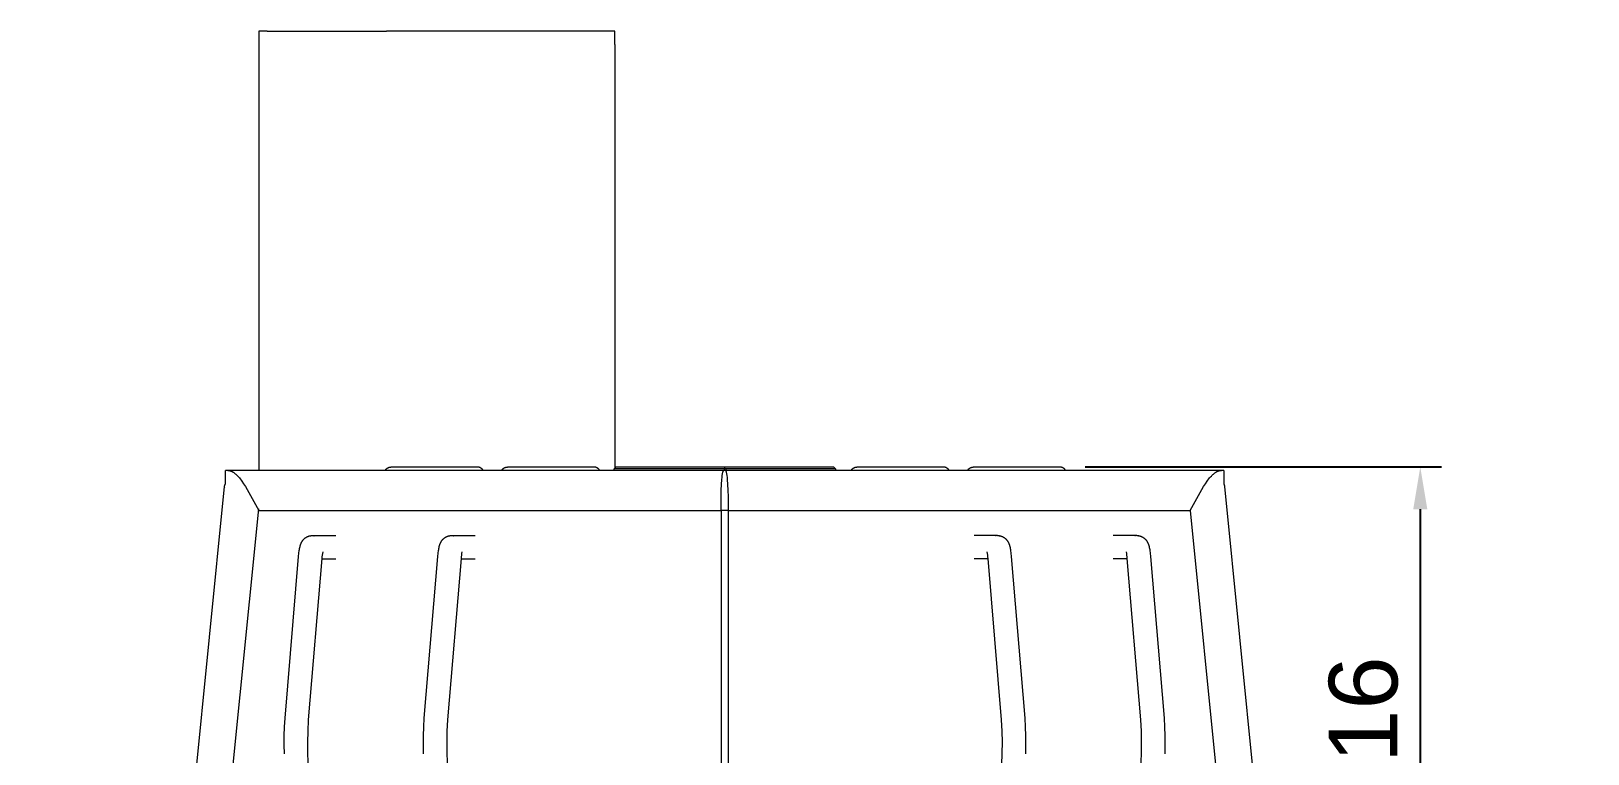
# Model space of a CAD drawing. Header units: inches. Extents: x -9 to 197, y 0 to 134.
# Drawn here: x 153.46 to 190.29, y 117.3 to 134.4 of the extents above; entities that cross this region are included whole.
import ezdxf

# ---------------------------------------------------------------- set-up
doc = ezdxf.new("R2010")
doc.units = ezdxf.units.IN
doc.layers.add('ZANO_R', color=7, linetype='Continuous', lineweight=0)
doc.layers.add('ZANO_W', color=1, linetype='Continuous', lineweight=0)
doc.styles.get("Standard").update_dxf_attribs({"font": 'arial.ttf'})
doc.dimstyles.new('amerykanie', dxfattribs={"dimtxt": 50, "dimasz": 50, "dimexe": 0.5, "dimexo": 0.5, "dimgap": 1, "dimtad": 1, "dimdec": 0, "dimzin": 0, "dimlunit": 5, "dimtxsty": 'Standard', "dimcen": 0.09, "dimclrd": 1, "dimclre": 1, "dimclrt": 1, "dimazin": 0, "dimtfac": 1, "dimtdec": 0, "dimtmove": 0, "dimatfit": 3, "dimfxl": 1, "dimtzin": 0, "dimarcsym": 1})

# ---------------------------------------------------------------- blocks, each defined once
blk = doc.blocks.new('*D397')
at = {"layer": 'ZANO_W', "color": 1, "lineweight": -2}
for p, q in [((178.391, 124.092), (186.822, 124.092)), ((186.322, 123.092), (186.322, 107.292)), ((183.536, 106.292), (186.822, 106.292))]:
    blk.add_line(p, q, dxfattribs=at)
at = {"layer": 'ZANO_W', "color": 1}
for points in [[(186.489, 123.092), (186.156, 123.092), (186.322, 124.092)], [(186.156, 107.292), (186.489, 107.292), (186.322, 106.292)]]:
    blk.add_solid(points, dxfattribs=at)
at = {"layer": 'ZANO_W', "color": 1, "insert": (184.982, 115.192), "char_height": 1.625, "attachment_point": 5, "rotation": 90}
blk.add_mtext('17 13/16', dxfattribs=at)
blk = doc.blocks.new('*D398')
at = {"layer": 'ZANO_W', "color": 1, "lineweight": -2}
blk.add_arc((156.245, 106.292), 5.938, 93.9709, 170.339, dxfattribs=at)
at = {"layer": 'ZANO_W', "color": 1}
for points in [[(155.831, 112.048), (155.836, 112.382), (156.834, 112.2)], [(150.225, 107.302), (150.557, 107.274), (150.307, 106.292)]]:
    blk.add_solid(points, dxfattribs=at)
at = {"layer": 'ZANO_W', "color": 1, "insert": (151.36, 111.687), "char_height": 1.625, "attachment_point": 5, "rotation": 42.155}
blk.add_mtext("95%%d41'", dxfattribs=at)

msp = doc.modelspace()

# ---------------------------------------------------------------- linework, layer by layer
at = {"layer": 'ZANO_R'}
for p, q in [((159.03693, 134.40316), (158.84007, 134.40316)), ((158.84007, 134.40316), (158.84007, 134.08819)), ((158.84007, 134.08819), (158.84007, 124.009)), ((159.03693, 134.40316), (161.86282, 134.40316)), ((162.41291, 134.40316), (161.86282, 134.40316)), ((167.26565, 134.40316), (162.41291, 134.40316)), ((167.26565, 134.08819), (167.26565, 134.40316)), ((167.26565, 134.08819), (167.26565, 124.06396)), ((158.1067, 124.009), (158.05216, 124.009)), ((158.05216, 123.69402), (158.05216, 124.009)), ((158.1067, 124.009), (158.11102, 124.00895)), ((169.84167, 124.009), (158.1067, 124.009)), ((158.11102, 124.00895), (158.11534, 124.00881)), ((158.11534, 124.00881), (158.11966, 124.00858)), ((158.11966, 124.00858), (158.12397, 124.00826)), ((158.12397, 124.00826), (158.12828, 124.00785)), ((158.12828, 124.00785), (158.13258, 124.00735)), ((158.13258, 124.00735), (158.13686, 124.00676)), ((158.13686, 124.00676), (158.14113, 124.00609)), ((158.14113, 124.00609), (158.14579, 124.00524)), ((158.14579, 124.00524), (158.15043, 124.0043)), ((158.15043, 124.0043), (158.15505, 124.00326)), ((158.15505, 124.00326), (158.15964, 124.00212)), ((158.15964, 124.00212), (158.16421, 124.00088)), ((158.16421, 124.00088), (158.16876, 123.99955)), ((158.16876, 123.99955), (158.17328, 123.99813)), ((158.17328, 123.99813), (158.17776, 123.99663)), ((158.17776, 123.99663), (158.1822, 123.99504)), ((158.1822, 123.99504), (158.18659, 123.99338)), ((158.18659, 123.99338), (158.19096, 123.99163)), ((158.19096, 123.99163), (158.1953, 123.98981)), ((158.1953, 123.98981), (158.20388, 123.98594)), ((158.20388, 123.98594), (158.21233, 123.98179)), ((158.21233, 123.98179), (158.2218, 123.97675)), ((158.2218, 123.97675), (158.23109, 123.97139)), ((158.23109, 123.97139), (158.24022, 123.96575)), ((158.24022, 123.96575), (158.24918, 123.95984)), ((158.24918, 123.95984), (158.25871, 123.95316)), ((158.25871, 123.95316), (158.26806, 123.94622)), ((158.26806, 123.94622), (158.27722, 123.93904)), ((158.27722, 123.93904), (158.28622, 123.93165)), ((158.28622, 123.93165), (158.2958, 123.92339)), ((158.2958, 123.92339), (158.3052, 123.91492)), ((158.3052, 123.91492), (158.31443, 123.90626)), ((158.31443, 123.90626), (158.32348, 123.89742)), ((158.32348, 123.89742), (158.33371, 123.88705)), ((158.33371, 123.88705), (158.34373, 123.8765)), ((158.34373, 123.8765), (158.36323, 123.85487)), ((158.36323, 123.85487), (158.38362, 123.83078)), ((158.38362, 123.83078), (158.40333, 123.80613)), ((158.40333, 123.80613), (158.42396, 123.77901)), ((158.42396, 123.77901), (158.44398, 123.75143)), ((161.83091, 124.009), (161.83365, 124.01356)), ((161.83365, 124.01356), (161.83654, 124.01803)), ((161.83654, 124.01803), (161.83958, 124.02239)), ((161.83958, 124.02239), (161.84276, 124.02665)), ((161.84276, 124.02665), (161.84609, 124.0308)), ((161.84609, 124.0308), (161.84955, 124.03484)), ((161.84955, 124.03484), (161.85315, 124.03876)), ((161.85315, 124.03876), (161.85688, 124.04255)), ((161.85688, 124.04255), (161.86074, 124.04622)), ((161.86074, 124.04622), (161.86472, 124.04975)), ((161.86472, 124.04975), (161.86881, 124.05315)), ((161.86881, 124.05315), (161.87302, 124.0564)), ((161.87302, 124.0564), (161.87733, 124.05951)), ((161.87733, 124.05951), (161.88175, 124.06248)), ((161.88175, 124.06248), (161.88626, 124.06529)), ((161.88626, 124.06529), (161.89087, 124.06795)), ((161.89087, 124.06795), (161.89556, 124.07046)), ((161.89556, 124.07046), (161.90034, 124.0728)), ((161.90034, 124.0728), (161.90519, 124.07498)), ((161.90519, 124.07498), (161.91012, 124.07699)), ((161.91012, 124.07699), (161.9151, 124.07884)), ((161.9151, 124.07884), (161.92015, 124.08052)), ((161.92015, 124.08052), (161.92525, 124.08203)), ((161.92525, 124.08203), (161.9304, 124.08336)), ((161.9304, 124.08336), (161.9356, 124.08452)), ((161.9356, 124.08452), (161.94082, 124.0855)), ((161.94082, 124.0855), (161.94608, 124.08631)), ((161.94608, 124.08631), (161.95137, 124.08693)), ((161.95137, 124.08693), (161.95667, 124.08738)), ((161.95667, 124.08738), (161.96198, 124.08765)), ((161.96198, 124.08765), (161.9673, 124.08774)), ((164.01463, 124.08774), (161.9673, 124.08774)), ((164.01995, 124.08765), (164.01463, 124.08774)), ((164.02527, 124.08738), (164.01995, 124.08765)), ((164.03057, 124.08693), (164.02527, 124.08738)), ((164.03585, 124.08631), (164.03057, 124.08693)), ((164.04111, 124.0855), (164.03585, 124.08631)), ((164.04634, 124.08452), (164.04111, 124.0855)), ((164.05153, 124.08336), (164.04634, 124.08452)), ((164.05668, 124.08203), (164.05153, 124.08336)), ((164.06178, 124.08052), (164.05668, 124.08203)), ((164.06683, 124.07884), (164.06178, 124.08052)), ((164.07182, 124.07699), (164.06683, 124.07884)), ((164.07674, 124.07498), (164.07182, 124.07699)), ((164.08159, 124.0728), (164.07674, 124.07498)), ((164.08637, 124.07046), (164.08159, 124.0728)), ((164.09106, 124.06795), (164.08637, 124.07046)), ((164.09567, 124.06529), (164.09106, 124.06795)), ((164.10018, 124.06248), (164.09567, 124.06529)), ((164.1046, 124.05951), (164.10018, 124.06248)), ((164.10892, 124.0564), (164.1046, 124.05951)), ((164.11312, 124.05315), (164.10892, 124.0564)), ((164.11722, 124.04975), (164.11312, 124.05315)), ((164.12119, 124.04622), (164.11722, 124.04975)), ((164.12505, 124.04255), (164.12119, 124.04622)), ((164.12878, 124.03876), (164.12505, 124.04255)), ((164.13238, 124.03484), (164.12878, 124.03876)), ((164.13584, 124.0308), (164.13238, 124.03484)), ((164.13917, 124.02665), (164.13584, 124.0308)), ((164.14236, 124.02239), (164.13917, 124.02665)), ((164.1454, 124.01803), (164.14236, 124.02239)), ((164.14829, 124.01356), (164.1454, 124.01803)), ((164.15102, 124.009), (164.14829, 124.01356)), ((164.58694, 124.009), (164.58968, 124.01356)), ((164.58968, 124.01356), (164.59257, 124.01803)), ((164.59257, 124.01803), (164.59561, 124.02239)), ((164.59561, 124.02239), (164.59879, 124.02665)), ((164.59879, 124.02665), (164.60212, 124.0308)), ((164.60212, 124.0308), (164.60558, 124.03484)), ((164.60558, 124.03484), (164.60918, 124.03876)), ((164.60918, 124.03876), (164.61291, 124.04255)), ((164.61291, 124.04255), (164.61677, 124.04622)), ((164.61677, 124.04622), (164.62074, 124.04975)), ((164.62074, 124.04975), (164.62484, 124.05315)), ((164.62484, 124.05315), (164.62905, 124.0564)), ((164.62905, 124.0564), (164.63336, 124.05951)), ((164.63336, 124.05951), (164.63778, 124.06248)), ((164.63778, 124.06248), (164.64229, 124.06529)), ((164.64229, 124.06529), (164.6469, 124.06795)), ((164.6469, 124.06795), (164.65159, 124.07046)), ((164.65159, 124.07046), (164.65637, 124.0728)), ((164.65637, 124.0728), (164.66122, 124.07498)), ((164.66122, 124.07498), (164.66614, 124.07699)), ((164.66614, 124.07699), (164.67113, 124.07884)), ((164.67113, 124.07884), (164.67618, 124.08052)), ((164.67618, 124.08052), (164.68128, 124.08203)), ((164.68128, 124.08203), (164.68643, 124.08336)), ((164.68643, 124.08336), (164.69163, 124.08452)), ((164.69163, 124.08452), (164.69685, 124.0855)), ((164.69685, 124.0855), (164.70211, 124.08631)), ((164.70211, 124.08631), (164.70739, 124.08693)), ((164.70739, 124.08693), (164.7127, 124.08738)), ((164.7127, 124.08738), (164.71801, 124.08765)), ((164.71801, 124.08765), (164.72333, 124.08774)), ((166.77066, 124.08774), (164.72333, 124.08774)), ((166.77598, 124.08765), (166.77066, 124.08774)), ((166.7813, 124.08738), (166.77598, 124.08765)), ((166.7866, 124.08693), (166.7813, 124.08738)), ((166.79188, 124.08631), (166.7866, 124.08693)), ((166.79714, 124.0855), (166.79188, 124.08631)), ((166.80237, 124.08452), (166.79714, 124.0855)), ((166.80756, 124.08336), (166.80237, 124.08452)), ((166.81271, 124.08203), (166.80756, 124.08336)), ((166.81781, 124.08052), (166.81271, 124.08203)), ((166.82286, 124.07884), (166.81781, 124.08052)), ((166.82785, 124.07699), (166.82286, 124.07884)), ((166.83277, 124.07498), (166.82785, 124.07699)), ((166.83762, 124.0728), (166.83277, 124.07498)), ((166.8424, 124.07046), (166.83762, 124.0728)), ((166.84709, 124.06795), (166.8424, 124.07046)), ((166.8517, 124.06529), (166.84709, 124.06795)), ((166.85621, 124.06248), (166.8517, 124.06529)), ((166.86063, 124.05951), (166.85621, 124.06248)), ((166.86495, 124.0564), (166.86063, 124.05951)), ((166.86915, 124.05315), (166.86495, 124.0564)), ((166.87325, 124.04975), (166.86915, 124.05315)), ((166.87722, 124.04622), (166.87325, 124.04975)), ((166.88108, 124.04255), (166.87722, 124.04622)), ((166.88481, 124.03876), (166.88108, 124.04255)), ((166.88841, 124.03484), (166.88481, 124.03876)), ((166.89187, 124.0308), (166.88841, 124.03484)), ((166.8952, 124.02665), (166.89187, 124.0308)), ((166.89839, 124.02239), (166.8952, 124.02665)), ((166.90142, 124.01803), (166.89839, 124.02239)), ((166.90431, 124.01356), (166.90142, 124.01803)), ((166.90705, 124.009), (166.90431, 124.01356)), ((167.25006, 124.04837), (167.28943, 124.08774)), ((167.42976, 124.04837), (167.25006, 124.04837)), ((167.25006, 124.009), (167.25006, 124.04837)), ((167.4332, 124.08774), (167.28943, 124.08774)), ((169.8486, 124.04837), (167.42976, 124.04837)), ((169.86829, 124.08774), (167.4332, 124.08774)), ((169.78967, 123.67422), (169.79779, 123.79156)), ((169.79779, 123.79156), (169.80228, 123.84009)), ((169.80228, 123.84009), (169.80783, 123.88851)), ((169.80783, 123.88851), (169.81321, 123.92604)), ((169.81321, 123.92604), (169.816, 123.94223)), ((169.816, 123.94223), (169.81919, 123.95835)), ((169.81919, 123.95835), (169.82189, 123.97013)), ((169.82189, 123.97013), (169.82341, 123.97598)), ((169.82341, 123.97598), (169.82506, 123.98179)), ((169.82506, 123.98179), (169.82657, 123.98657)), ((169.82657, 123.98657), (169.82737, 123.98894)), ((169.82737, 123.98894), (169.82823, 123.99129)), ((169.82823, 123.99129), (169.82896, 123.99318)), ((169.82896, 123.99318), (169.82972, 123.99505)), ((169.82972, 123.99505), (169.83054, 123.9969)), ((169.83054, 123.9969), (169.83141, 123.99873)), ((169.83143, 123.99872), (169.83157, 123.99921)), ((169.83157, 123.99921), (169.83173, 123.99969)), ((169.83173, 123.99969), (169.8319, 124.00016)), ((169.8319, 124.00016), (169.83209, 124.00063)), ((169.83209, 124.00063), (169.8323, 124.00109)), ((169.8323, 124.00109), (169.83252, 124.00155)), ((169.83252, 124.00155), (169.83276, 124.00199)), ((169.83276, 124.00199), (169.83301, 124.00243)), ((169.83301, 124.00243), (169.83328, 124.00286)), ((169.83328, 124.00286), (169.83356, 124.00328)), ((169.83356, 124.00328), (169.83386, 124.00369)), ((169.83386, 124.00369), (169.83417, 124.00409)), ((169.83417, 124.00409), (169.83449, 124.00448)), ((169.83449, 124.00448), (169.83483, 124.00485)), ((169.83483, 124.00485), (169.83518, 124.00522)), ((169.83518, 124.00522), (169.83554, 124.00557)), ((169.83554, 124.00557), (169.83592, 124.00591)), ((169.83592, 124.00591), (169.83631, 124.00624)), ((169.83631, 124.00624), (169.8367, 124.00655)), ((169.8367, 124.00655), (169.83711, 124.00685)), ((169.83711, 124.00685), (169.83753, 124.00713)), ((169.83753, 124.00713), (169.83796, 124.0074)), ((169.83796, 124.0074), (169.8384, 124.00766)), ((169.8384, 124.00766), (169.83884, 124.0079)), ((169.83884, 124.0079), (169.8393, 124.00812)), ((169.8393, 124.00812), (169.83976, 124.00833)), ((169.83976, 124.00833), (169.84023, 124.00852)), ((169.84023, 124.00852), (169.8407, 124.0087)), ((169.8407, 124.0087), (169.84118, 124.00886)), ((169.84118, 124.00886), (169.84167, 124.009)), ((169.8486, 124.009), (169.84167, 124.009)), ((169.86829, 124.05008), (169.8486, 124.04837)), ((169.8486, 124.04837), (169.8486, 124.009)), ((169.88104, 124.009), (169.8486, 124.009)), ((172.30338, 124.08774), (169.86829, 124.08774)), ((169.86829, 124.05008), (169.86829, 124.08774)), ((169.88797, 124.04837), (169.86829, 124.05008)), ((169.88104, 124.009), (169.88152, 124.00886)), ((181.61601, 124.009), (169.88104, 124.009)), ((169.88152, 124.00886), (169.882, 124.0087)), ((169.882, 124.0087), (169.88248, 124.00852)), ((169.88248, 124.00852), (169.88295, 124.00833)), ((169.88295, 124.00833), (169.88341, 124.00812)), ((169.88341, 124.00812), (169.88386, 124.0079)), ((169.88386, 124.0079), (169.88431, 124.00766)), ((169.88431, 124.00766), (169.88475, 124.0074)), ((169.88475, 124.0074), (169.88517, 124.00713)), ((169.88517, 124.00713), (169.88559, 124.00685)), ((169.88559, 124.00685), (169.886, 124.00655)), ((169.886, 124.00655), (169.8864, 124.00624)), ((169.8864, 124.00624), (169.88679, 124.00591)), ((169.88679, 124.00591), (169.88716, 124.00557)), ((169.88716, 124.00557), (169.88752, 124.00522)), ((169.88752, 124.00522), (169.88787, 124.00485)), ((169.88787, 124.00485), (169.88821, 124.00448)), ((169.88797, 124.04837), (169.88797, 124.009)), ((172.30681, 124.04837), (169.88797, 124.04837)), ((169.88821, 124.00448), (169.88854, 124.00409)), ((169.88854, 124.00409), (169.88885, 124.00369)), ((169.88885, 124.00369), (169.88915, 124.00328)), ((169.88915, 124.00328), (169.88943, 124.00286)), ((169.88943, 124.00286), (169.8897, 124.00243)), ((169.8897, 124.00243), (169.88995, 124.00199)), ((169.88995, 124.00199), (169.89019, 124.00155)), ((169.89019, 124.00155), (169.89041, 124.00109)), ((169.89041, 124.00109), (169.89062, 124.00063)), ((169.89062, 124.00063), (169.89081, 124.00016)), ((169.89081, 124.00016), (169.89098, 123.99969)), ((169.89098, 123.99969), (169.89114, 123.99921)), ((169.89114, 123.99921), (169.89128, 123.99872)), ((169.8913, 123.99873), (169.89217, 123.9969)), ((169.89217, 123.9969), (169.89298, 123.99505)), ((169.89298, 123.99505), (169.89375, 123.99318)), ((169.89375, 123.99318), (169.89448, 123.99129)), ((169.89448, 123.99129), (169.89533, 123.98894)), ((169.89533, 123.98894), (169.89614, 123.98657)), ((169.89614, 123.98657), (169.89764, 123.98179)), ((169.89764, 123.98179), (169.8993, 123.97598)), ((169.8993, 123.97598), (169.90081, 123.97013)), ((169.90081, 123.97013), (169.90351, 123.95835)), ((169.90351, 123.95835), (169.90671, 123.94223)), ((169.90671, 123.94223), (169.9095, 123.92604)), ((169.9095, 123.92604), (169.91487, 123.88851)), ((169.91487, 123.88851), (169.92043, 123.84009)), ((169.92043, 123.84009), (169.92492, 123.79156)), ((169.92492, 123.79156), (169.93303, 123.67422)), ((172.44714, 124.08774), (172.30338, 124.08774)), ((172.48651, 124.04837), (172.30681, 124.04837)), ((172.44714, 124.08774), (172.48651, 124.04837)), ((172.48651, 124.04837), (172.48651, 124.009)), ((172.85503, 124.009), (172.85776, 124.01356)), ((172.85776, 124.01356), (172.86065, 124.01803)), ((172.86065, 124.01803), (172.86369, 124.02239)), ((172.86369, 124.02239), (172.86688, 124.02665)), ((172.86688, 124.02665), (172.8702, 124.0308)), ((172.8702, 124.0308), (172.87367, 124.03484)), ((172.87367, 124.03484), (172.87727, 124.03876)), ((172.87727, 124.03876), (172.881, 124.04255)), ((172.881, 124.04255), (172.88485, 124.04622)), ((172.88485, 124.04622), (172.88883, 124.04975)), ((172.88883, 124.04975), (172.89293, 124.05315)), ((172.89293, 124.05315), (172.89713, 124.0564)), ((172.89713, 124.0564), (172.90145, 124.05951)), ((172.90145, 124.05951), (172.90586, 124.06248)), ((172.90586, 124.06248), (172.91038, 124.06529)), ((172.91038, 124.06529), (172.91499, 124.06795)), ((172.91499, 124.06795), (172.91968, 124.07046)), ((172.91968, 124.07046), (172.92446, 124.0728)), ((172.92446, 124.0728), (172.92931, 124.07498)), ((172.92931, 124.07498), (172.93423, 124.07699)), ((172.93423, 124.07699), (172.93922, 124.07884)), ((172.93922, 124.07884), (172.94427, 124.08052)), ((172.94427, 124.08052), (172.94937, 124.08203)), ((172.94937, 124.08203), (172.95452, 124.08336)), ((172.95452, 124.08336), (172.95971, 124.08452)), ((172.95971, 124.08452), (172.96494, 124.0855)), ((172.96494, 124.0855), (172.9702, 124.08631)), ((172.9702, 124.08631), (172.97548, 124.08693)), ((172.97548, 124.08693), (172.98078, 124.08738)), ((172.98078, 124.08738), (172.98609, 124.08765)), ((172.98609, 124.08765), (172.99141, 124.08774)), ((175.03875, 124.08774), (172.99141, 124.08774)), ((175.04407, 124.08765), (175.03875, 124.08774)), ((175.04938, 124.08738), (175.04407, 124.08765)), ((175.05468, 124.08693), (175.04938, 124.08738)), ((175.05997, 124.08631), (175.05468, 124.08693)), ((175.06522, 124.0855), (175.05997, 124.08631)), ((175.07045, 124.08452), (175.06522, 124.0855)), ((175.07564, 124.08336), (175.07045, 124.08452)), ((175.08079, 124.08203), (175.07564, 124.08336)), ((175.0859, 124.08052), (175.08079, 124.08203)), ((175.09094, 124.07884), (175.0859, 124.08052)), ((175.09593, 124.07699), (175.09094, 124.07884)), ((175.10086, 124.07498), (175.09593, 124.07699)), ((175.10571, 124.0728), (175.10086, 124.07498)), ((175.11048, 124.07046), (175.10571, 124.0728)), ((175.11518, 124.06795), (175.11048, 124.07046)), ((175.11979, 124.06529), (175.11518, 124.06795)), ((175.1243, 124.06248), (175.11979, 124.06529)), ((175.12872, 124.05951), (175.1243, 124.06248)), ((175.13303, 124.0564), (175.12872, 124.05951)), ((175.13724, 124.05315), (175.13303, 124.0564)), ((175.14133, 124.04975), (175.13724, 124.05315)), ((175.14531, 124.04622), (175.14133, 124.04975)), ((175.14917, 124.04255), (175.14531, 124.04622)), ((175.1529, 124.03876), (175.14917, 124.04255)), ((175.15649, 124.03484), (175.1529, 124.03876)), ((175.15996, 124.0308), (175.15649, 124.03484)), ((175.16329, 124.02665), (175.15996, 124.0308)), ((175.16647, 124.02239), (175.16329, 124.02665)), ((175.16951, 124.01803), (175.16647, 124.02239)), ((175.1724, 124.01356), (175.16951, 124.01803)), ((175.17514, 124.009), (175.1724, 124.01356)), ((175.61105, 124.009), (175.61379, 124.01356)), ((175.61379, 124.01356), (175.61668, 124.01803)), ((175.61668, 124.01803), (175.61972, 124.02239)), ((175.61972, 124.02239), (175.62291, 124.02665)), ((175.62291, 124.02665), (175.62623, 124.0308)), ((175.62623, 124.0308), (175.6297, 124.03484)), ((175.6297, 124.03484), (175.6333, 124.03876)), ((175.6333, 124.03876), (175.63703, 124.04255)), ((175.63703, 124.04255), (175.64088, 124.04622)), ((175.64088, 124.04622), (175.64486, 124.04975)), ((175.64486, 124.04975), (175.64895, 124.05315)), ((175.64895, 124.05315), (175.65316, 124.0564)), ((175.65316, 124.0564), (175.65748, 124.05951)), ((175.65748, 124.05951), (175.66189, 124.06248)), ((175.66189, 124.06248), (175.66641, 124.06529)), ((175.66641, 124.06529), (175.67101, 124.06795)), ((175.67101, 124.06795), (175.67571, 124.07046)), ((175.67571, 124.07046), (175.68048, 124.0728)), ((175.68048, 124.0728), (175.68534, 124.07498)), ((175.68534, 124.07498), (175.69026, 124.07699)), ((175.69026, 124.07699), (175.69525, 124.07884)), ((175.69525, 124.07884), (175.7003, 124.08052)), ((175.7003, 124.08052), (175.7054, 124.08203)), ((175.7054, 124.08203), (175.71055, 124.08336)), ((175.71055, 124.08336), (175.71574, 124.08452)), ((175.71574, 124.08452), (175.72097, 124.0855)), ((175.72097, 124.0855), (175.72623, 124.08631)), ((175.72623, 124.08631), (175.73151, 124.08693)), ((175.73151, 124.08693), (175.73681, 124.08738)), ((175.73681, 124.08738), (175.74212, 124.08765)), ((175.74212, 124.08765), (175.74744, 124.08774)), ((177.79478, 124.08774), (175.74744, 124.08774)), ((177.8001, 124.08765), (177.79478, 124.08774)), ((177.80541, 124.08738), (177.8001, 124.08765)), ((177.81071, 124.08693), (177.80541, 124.08738)), ((177.81599, 124.08631), (177.81071, 124.08693)), ((177.82125, 124.0855), (177.81599, 124.08631)), ((177.82648, 124.08452), (177.82125, 124.0855)), ((177.83167, 124.08336), (177.82648, 124.08452)), ((177.83682, 124.08203), (177.83167, 124.08336)), ((177.84192, 124.08052), (177.83682, 124.08203)), ((177.84697, 124.07884), (177.84192, 124.08052)), ((177.85196, 124.07699), (177.84697, 124.07884)), ((177.85688, 124.07498), (177.85196, 124.07699)), ((177.86174, 124.0728), (177.85688, 124.07498)), ((177.86651, 124.07046), (177.86174, 124.0728)), ((177.87121, 124.06795), (177.86651, 124.07046)), ((177.87581, 124.06529), (177.87121, 124.06795)), ((177.88033, 124.06248), (177.87581, 124.06529)), ((177.88475, 124.05951), (177.88033, 124.06248)), ((177.88906, 124.0564), (177.88475, 124.05951)), ((177.89327, 124.05315), (177.88906, 124.0564)), ((177.89736, 124.04975), (177.89327, 124.05315)), ((177.90134, 124.04622), (177.89736, 124.04975)), ((177.90519, 124.04255), (177.90134, 124.04622)), ((177.90892, 124.03876), (177.90519, 124.04255)), ((177.91252, 124.03484), (177.90892, 124.03876)), ((177.91599, 124.0308), (177.91252, 124.03484)), ((177.91932, 124.02665), (177.91599, 124.0308)), ((177.9225, 124.02239), (177.91932, 124.02665)), ((177.92554, 124.01803), (177.9225, 124.02239)), ((177.92843, 124.01356), (177.92554, 124.01803)), ((177.93117, 124.009), (177.92843, 124.01356)), ((181.27873, 123.75143), (181.29875, 123.77901)), ((181.29875, 123.77901), (181.31938, 123.80613)), ((181.31938, 123.80613), (181.33908, 123.83078)), ((181.33908, 123.83078), (181.35947, 123.85487)), ((181.35947, 123.85487), (181.37897, 123.8765)), ((181.37897, 123.8765), (181.389, 123.88705)), ((181.389, 123.88705), (181.39923, 123.89742)), ((181.39923, 123.89742), (181.40828, 123.90626)), ((181.40828, 123.90626), (181.4175, 123.91492)), ((181.4175, 123.91492), (181.4269, 123.92339)), ((181.4269, 123.92339), (181.43649, 123.93165)), ((181.43649, 123.93165), (181.44548, 123.93904)), ((181.44548, 123.93904), (181.45464, 123.94622)), ((181.45464, 123.94622), (181.46399, 123.95315)), ((181.46399, 123.95315), (181.47352, 123.95983)), ((181.47352, 123.95983), (181.48247, 123.96574)), ((181.48247, 123.96574), (181.4916, 123.97138)), ((181.4916, 123.97138), (181.50089, 123.97674)), ((181.50089, 123.97674), (181.51036, 123.98178)), ((181.51036, 123.98178), (181.51881, 123.98593)), ((181.51881, 123.98593), (181.52738, 123.9898)), ((181.52738, 123.9898), (181.53172, 123.99162)), ((181.53172, 123.99162), (181.53609, 123.99337)), ((181.53609, 123.99337), (181.54049, 123.99504)), ((181.54049, 123.99504), (181.54492, 123.99662)), ((181.54492, 123.99662), (181.54941, 123.99813)), ((181.54941, 123.99813), (181.55393, 123.99955)), ((181.55393, 123.99955), (181.55847, 124.00088)), ((181.55847, 124.00088), (181.56305, 124.00211)), ((181.56305, 124.00211), (181.56764, 124.00326)), ((181.56764, 124.00326), (181.57226, 124.0043)), ((181.57226, 124.0043), (181.5769, 124.00524)), ((181.5769, 124.00524), (181.58156, 124.00608)), ((181.58156, 124.00608), (181.58583, 124.00676)), ((181.58583, 124.00676), (181.59012, 124.00735)), ((181.59012, 124.00735), (181.59442, 124.00785)), ((181.59442, 124.00785), (181.59873, 124.00826)), ((181.59873, 124.00826), (181.60304, 124.00858)), ((181.60304, 124.00858), (181.60736, 124.00881)), ((181.60736, 124.00881), (181.61168, 124.00895)), ((181.61168, 124.00895), (181.61601, 124.009)), ((181.67055, 124.009), (181.61601, 124.009)), ((181.67055, 124.009), (181.67055, 123.69402)), ((156.30644, 106.31761), (158.0316, 123.63182)), ((158.03127, 123.62084), (158.03129, 123.6249)), ((158.03139, 123.61678), (158.03127, 123.62084)), ((158.03129, 123.6249), (158.03145, 123.62896)), ((158.03139, 123.62231), (158.03146, 123.62653)), ((158.03147, 123.61808), (158.03139, 123.62231)), ((158.03165, 123.61273), (158.03139, 123.61678)), ((158.03145, 123.62896), (158.03175, 123.63302)), ((158.03146, 123.62653), (158.03167, 123.63075)), ((158.03169, 123.61387), (158.03147, 123.61808)), ((158.03204, 123.60868), (158.03165, 123.61273)), ((158.03167, 123.63075), (158.03203, 123.63496)), ((158.03206, 123.60966), (158.03169, 123.61387)), ((158.03175, 123.63302), (158.03218, 123.63705)), ((158.03203, 123.63496), (158.03254, 123.63915)), ((158.03257, 123.60465), (158.03204, 123.60868)), ((158.03257, 123.60546), (158.03206, 123.60966)), ((158.03218, 123.63705), (158.03275, 123.64108)), ((158.03254, 123.63915), (158.03318, 123.64333)), ((158.03323, 123.60129), (158.03257, 123.60546)), ((158.03324, 123.60065), (158.03257, 123.60465)), ((158.03275, 123.64108), (158.03346, 123.64508)), ((158.03318, 123.64333), (158.03398, 123.64748)), ((158.03403, 123.59714), (158.03323, 123.60129)), ((158.03404, 123.59666), (158.03324, 123.60065)), ((158.03346, 123.64508), (158.03431, 123.64905)), ((158.03398, 123.64748), (158.03491, 123.6516)), ((158.03498, 123.59271), (158.03404, 123.59666)), ((158.03431, 123.64905), (158.03528, 123.653)), ((158.03491, 123.6516), (158.03599, 123.65568)), ((158.03599, 123.65568), (158.0372, 123.65973)), ((158.0372, 123.65973), (158.03856, 123.66373)), ((158.03856, 123.66373), (158.04005, 123.66768)), ((158.04005, 123.66768), (158.04167, 123.67158)), ((158.04167, 123.67158), (158.04343, 123.67542)), ((158.04343, 123.67542), (158.04533, 123.6792)), ((158.04533, 123.6792), (158.04735, 123.68291)), ((158.04735, 123.68291), (158.04949, 123.68654)), ((158.04949, 123.68654), (158.05177, 123.69011)), ((158.44398, 123.75143), (158.48249, 123.6952)), ((158.48249, 123.6952), (158.52738, 123.62507)), ((158.52738, 123.62507), (158.57048, 123.55383)), ((158.57048, 123.55383), (158.84228, 123.06407)), ((169.77958, 123.38677), (169.78352, 123.53787)), ((169.78352, 123.53787), (169.78967, 123.67422)), ((169.93303, 123.67422), (169.93919, 123.53787)), ((169.93919, 123.53787), (169.94312, 123.38677)), ((180.88042, 123.06407), (181.15223, 123.55383)), ((181.15223, 123.55383), (181.19533, 123.62507)), ((181.19533, 123.62507), (181.24022, 123.6952)), ((181.24022, 123.6952), (181.27873, 123.75143)), ((181.67094, 123.69011), (181.67321, 123.68654)), ((181.67321, 123.68654), (181.67536, 123.68291)), ((181.67536, 123.68291), (181.67738, 123.6792)), ((181.67738, 123.6792), (181.67927, 123.67542)), ((181.67927, 123.67542), (181.68103, 123.67158)), ((181.68103, 123.67158), (181.68266, 123.66768)), ((181.68266, 123.66768), (181.68415, 123.66373)), ((181.68415, 123.66373), (181.6855, 123.65973)), ((181.6855, 123.65973), (181.68672, 123.65568)), ((181.68672, 123.65568), (181.6878, 123.6516)), ((181.6878, 123.6516), (181.68873, 123.64748)), ((181.68948, 123.60129), (181.68868, 123.59714)), ((181.68873, 123.64748), (181.68952, 123.64333)), ((181.69014, 123.60546), (181.68948, 123.60129)), ((181.68952, 123.64333), (181.69017, 123.63915)), ((181.69065, 123.60966), (181.69014, 123.60546)), ((181.69017, 123.63915), (181.69067, 123.63496)), ((181.69102, 123.61387), (181.69065, 123.60966)), ((181.69067, 123.63496), (181.69103, 123.63075)), ((181.69124, 123.61808), (181.69102, 123.61387)), ((181.69103, 123.63075), (181.69125, 123.62653)), ((181.6911, 123.63182), (183.41626, 106.31761)), ((181.69132, 123.62231), (181.69124, 123.61808)), ((181.69125, 123.62653), (181.69132, 123.62231)), ((157.16523, 106.29167), (158.83986, 123.09875)), ((158.84228, 123.06407), (169.779, 123.06407)), ((169.779, 123.06407), (169.77958, 123.38677)), ((169.94371, 123.06407), (169.779, 123.06407)), ((169.779, 123.06407), (169.779, 106.29167)), ((169.94312, 123.38677), (169.94371, 123.06407)), ((169.94371, 123.06407), (180.88042, 123.06407)), ((169.94371, 123.06407), (169.94371, 106.29167)), ((180.88042, 123.06407), (182.5516, 106.29167)), ((159.83703, 122.27421), (159.84065, 122.28305)), ((159.84065, 122.28305), (159.84418, 122.2911)), ((159.84418, 122.2911), (159.84792, 122.29907)), ((159.84792, 122.29907), (159.85185, 122.30693)), ((159.85185, 122.30693), (159.85599, 122.31469)), ((159.85599, 122.31469), (159.86, 122.32176)), ((159.86, 122.32176), (159.86419, 122.32873)), ((159.86419, 122.32873), (159.86856, 122.33559)), ((159.86856, 122.33559), (159.87312, 122.34233)), ((159.87312, 122.34233), (159.87664, 122.34731)), ((159.87664, 122.34731), (159.88031, 122.35226)), ((159.88031, 122.35226), (159.8841, 122.35718)), ((159.8841, 122.35718), (159.88804, 122.36206)), ((159.88804, 122.36206), (159.8921, 122.36689)), ((159.8921, 122.36689), (159.89631, 122.37168)), ((159.89631, 122.37168), (159.90065, 122.37641)), ((159.90065, 122.37641), (159.90512, 122.38109)), ((159.90512, 122.38109), (159.90974, 122.3857)), ((159.90974, 122.3857), (159.91449, 122.39023)), ((159.91449, 122.39023), (159.91938, 122.3947)), ((159.91938, 122.3947), (159.92441, 122.39908)), ((159.92441, 122.39908), (159.92957, 122.40338)), ((159.92957, 122.40338), (159.93488, 122.40759)), ((159.93488, 122.40759), (159.94033, 122.4117)), ((159.94033, 122.4117), (159.94592, 122.41572)), ((159.94592, 122.41572), (159.95223, 122.42001)), ((159.95223, 122.42001), (159.95867, 122.42414)), ((159.95867, 122.42414), (159.96522, 122.4281)), ((159.96522, 122.4281), (159.97189, 122.43188)), ((159.97189, 122.43188), (159.97866, 122.43549)), ((159.97866, 122.43549), (159.98554, 122.43892)), ((159.98554, 122.43892), (159.99252, 122.44217)), ((159.99252, 122.44217), (159.9996, 122.44524)), ((159.9996, 122.44524), (160.00678, 122.44811)), ((160.00678, 122.44811), (160.01404, 122.4508)), ((160.01404, 122.4508), (160.02139, 122.45329)), ((160.02139, 122.45329), (160.02883, 122.45558)), ((160.02883, 122.45558), (160.03634, 122.45768)), ((160.03634, 122.45768), (160.04393, 122.45956)), ((160.04393, 122.45956), (160.0516, 122.46125)), ((160.0516, 122.46125), (160.05933, 122.46272)), ((160.05933, 122.46272), (160.069, 122.46425)), ((160.06074, 122.46284), (160.06955, 122.46424)), ((160.069, 122.46425), (160.07873, 122.46544)), ((160.06955, 122.46424), (160.07839, 122.46535)), ((160.07873, 122.46544), (160.08849, 122.46629)), ((160.08849, 122.46629), (160.09827, 122.4668)), ((160.09827, 122.4668), (160.10807, 122.46697)), ((160.10807, 122.46697), (160.66366, 122.46697)), ((160.10807, 122.46697), (160.11758, 122.46681)), ((160.11758, 122.46681), (160.12708, 122.46631)), ((160.12708, 122.46631), (160.13656, 122.46549)), ((160.13656, 122.46549), (160.146, 122.46434)), ((160.146, 122.46434), (160.1554, 122.46286)), ((163.13168, 122.27423), (163.1353, 122.28308)), ((163.1353, 122.28308), (163.13883, 122.29113)), ((163.13883, 122.29113), (163.14257, 122.29909)), ((163.14257, 122.29909), (163.1465, 122.30696)), ((163.1465, 122.30696), (163.15064, 122.31472)), ((163.15064, 122.31472), (163.15465, 122.32179)), ((163.15465, 122.32179), (163.15883, 122.32876)), ((163.15883, 122.32876), (163.16321, 122.33561)), ((163.16321, 122.33561), (163.16776, 122.34236)), ((163.16776, 122.34236), (163.17129, 122.34734)), ((163.17129, 122.34734), (163.17496, 122.35229)), ((163.17496, 122.35229), (163.17875, 122.35721)), ((163.17875, 122.35721), (163.18269, 122.36208)), ((163.18269, 122.36208), (163.18675, 122.36692)), ((163.18675, 122.36692), (163.19096, 122.37171)), ((163.19096, 122.37171), (163.1953, 122.37644)), ((163.1953, 122.37644), (163.19977, 122.38111)), ((163.19977, 122.38111), (163.20439, 122.38572)), ((163.20439, 122.38572), (163.20914, 122.39026)), ((163.20914, 122.39026), (163.21403, 122.39472)), ((163.21403, 122.39472), (163.21906, 122.39911)), ((163.21906, 122.39911), (163.22422, 122.40341)), ((163.22422, 122.40341), (163.22953, 122.40762)), ((163.22953, 122.40762), (163.23498, 122.41173)), ((163.23498, 122.41173), (163.24057, 122.41574)), ((163.24057, 122.41574), (163.24688, 122.42004)), ((163.24688, 122.42004), (163.25332, 122.42416)), ((163.25332, 122.42416), (163.25987, 122.42812)), ((163.25987, 122.42812), (163.26653, 122.43191)), ((163.26653, 122.43191), (163.27331, 122.43552)), ((163.27331, 122.43552), (163.28019, 122.43895)), ((163.28019, 122.43895), (163.28717, 122.4422)), ((163.28717, 122.4422), (163.29425, 122.44526)), ((163.29425, 122.44526), (163.30143, 122.44814)), ((163.30143, 122.44814), (163.30869, 122.45082)), ((163.30869, 122.45082), (163.31604, 122.45331)), ((163.31604, 122.45331), (163.32348, 122.45561)), ((163.32348, 122.45561), (163.33099, 122.4577)), ((163.33099, 122.4577), (163.33858, 122.45959)), ((163.33858, 122.45959), (163.34625, 122.46127)), ((163.34625, 122.46127), (163.35398, 122.46274)), ((163.35398, 122.46274), (163.36365, 122.46427)), ((163.35539, 122.46287), (163.3642, 122.46427)), ((163.36365, 122.46427), (163.37338, 122.46546)), ((163.3642, 122.46427), (163.37304, 122.46538)), ((163.37338, 122.46546), (163.38314, 122.46631)), ((163.38314, 122.46631), (163.39292, 122.46683)), ((163.39292, 122.46683), (163.40272, 122.467)), ((163.40272, 122.467), (163.95831, 122.467)), ((163.40272, 122.467), (163.41223, 122.46683)), ((163.41223, 122.46683), (163.42173, 122.46634)), ((163.42173, 122.46634), (163.43121, 122.46551)), ((163.43121, 122.46551), (163.44065, 122.46436)), ((163.44065, 122.46436), (163.45005, 122.46288)), ((176.31999, 122.467), (175.7644, 122.467)), ((176.28206, 122.46436), (176.27266, 122.46288)), ((176.2915, 122.46551), (176.28206, 122.46436)), ((176.30098, 122.46634), (176.2915, 122.46551)), ((176.31048, 122.46683), (176.30098, 122.46634)), ((176.31999, 122.467), (176.31048, 122.46683)), ((176.31999, 122.467), (176.32978, 122.46683)), ((176.32978, 122.46683), (176.33957, 122.46631)), ((176.33957, 122.46631), (176.34933, 122.46546)), ((176.34933, 122.46546), (176.35905, 122.46427)), ((176.35851, 122.46427), (176.34966, 122.46538)), ((176.36732, 122.46287), (176.35851, 122.46427)), ((176.35905, 122.46427), (176.36873, 122.46274)), ((176.36873, 122.46274), (176.37646, 122.46127)), ((176.37646, 122.46127), (176.38412, 122.45959)), ((176.38412, 122.45959), (176.39171, 122.4577)), ((176.39171, 122.4577), (176.39923, 122.45561)), ((176.39923, 122.45561), (176.40666, 122.45331)), ((176.40666, 122.45331), (176.41401, 122.45082)), ((176.41401, 122.45082), (176.42128, 122.44814)), ((176.42128, 122.44814), (176.42845, 122.44526)), ((176.42845, 122.44526), (176.43553, 122.4422)), ((176.43553, 122.4422), (176.44252, 122.43895)), ((176.44252, 122.43895), (176.4494, 122.43552)), ((176.4494, 122.43552), (176.45617, 122.43191)), ((176.45617, 122.43191), (176.46284, 122.42812)), ((176.46284, 122.42812), (176.46939, 122.42416)), ((176.46939, 122.42416), (176.47582, 122.42004)), ((176.47582, 122.42004), (176.48214, 122.41574)), ((176.48214, 122.41574), (176.48773, 122.41173)), ((176.48773, 122.41173), (176.49317, 122.40762)), ((176.49317, 122.40762), (176.49848, 122.40341)), ((176.49848, 122.40341), (176.50365, 122.39911)), ((176.50365, 122.39911), (176.50868, 122.39472)), ((176.50868, 122.39472), (176.51357, 122.39026)), ((176.51357, 122.39026), (176.51832, 122.38572)), ((176.51832, 122.38572), (176.52293, 122.38111)), ((176.52293, 122.38111), (176.52741, 122.37644)), ((176.52741, 122.37644), (176.53175, 122.37171)), ((176.53175, 122.37171), (176.53595, 122.36692)), ((176.53595, 122.36692), (176.54002, 122.36208)), ((176.54002, 122.36208), (176.54395, 122.35721)), ((176.54395, 122.35721), (176.54775, 122.35229)), ((176.54775, 122.35229), (176.55141, 122.34734)), ((176.55141, 122.34734), (176.55494, 122.34236)), ((176.55494, 122.34236), (176.5595, 122.33561)), ((176.5595, 122.33561), (176.56387, 122.32876)), ((176.56387, 122.32876), (176.56806, 122.32179)), ((176.56806, 122.32179), (176.57207, 122.31472)), ((176.57207, 122.31472), (176.57621, 122.30696)), ((176.57621, 122.30696), (176.58014, 122.29909)), ((176.58014, 122.29909), (176.58387, 122.29113)), ((176.58387, 122.29113), (176.58741, 122.28308)), ((176.58741, 122.28308), (176.59103, 122.27423)), ((179.61464, 122.46697), (179.05905, 122.46697)), ((179.57671, 122.46434), (179.56731, 122.46286)), ((179.58615, 122.46549), (179.57671, 122.46434)), ((179.59563, 122.46631), (179.58615, 122.46549)), ((179.60513, 122.46681), (179.59563, 122.46631)), ((179.61464, 122.46697), (179.60513, 122.46681)), ((179.61464, 122.46697), (179.62443, 122.4668)), ((179.62443, 122.4668), (179.63422, 122.46629)), ((179.63422, 122.46629), (179.64398, 122.46544)), ((179.64398, 122.46544), (179.6537, 122.46425)), ((179.65316, 122.46424), (179.64431, 122.46535)), ((179.66196, 122.46284), (179.65316, 122.46424)), ((179.6537, 122.46425), (179.66338, 122.46272)), ((179.66338, 122.46272), (179.67111, 122.46125)), ((179.67111, 122.46125), (179.67877, 122.45956)), ((179.67877, 122.45956), (179.68636, 122.45768)), ((179.68636, 122.45768), (179.69388, 122.45558)), ((179.69388, 122.45558), (179.70131, 122.45329)), ((179.70131, 122.45329), (179.70866, 122.4508)), ((179.70866, 122.4508), (179.71593, 122.44811)), ((179.71593, 122.44811), (179.7231, 122.44524)), ((179.7231, 122.44524), (179.73018, 122.44217)), ((179.73018, 122.44217), (179.73717, 122.43892)), ((179.73717, 122.43892), (179.74405, 122.43549)), ((179.74405, 122.43549), (179.75082, 122.43188)), ((179.75082, 122.43188), (179.75749, 122.4281)), ((179.75749, 122.4281), (179.76404, 122.42414)), ((179.76404, 122.42414), (179.77047, 122.42001)), ((179.77047, 122.42001), (179.77679, 122.41572)), ((179.77679, 122.41572), (179.78238, 122.4117)), ((179.78238, 122.4117), (179.78782, 122.40759)), ((179.78782, 122.40759), (179.79313, 122.40338)), ((179.79313, 122.40338), (179.7983, 122.39908)), ((179.7983, 122.39908), (179.80333, 122.3947)), ((179.80333, 122.3947), (179.80822, 122.39023)), ((179.80822, 122.39023), (179.81297, 122.3857)), ((179.81297, 122.3857), (179.81758, 122.38109)), ((179.81758, 122.38109), (179.82206, 122.37641)), ((179.82206, 122.37641), (179.8264, 122.37168)), ((179.8264, 122.37168), (179.8306, 122.36689)), ((179.8306, 122.36689), (179.83467, 122.36206)), ((179.83467, 122.36206), (179.8386, 122.35718)), ((179.8386, 122.35718), (179.8424, 122.35226)), ((179.8424, 122.35226), (179.84606, 122.34731)), ((179.84606, 122.34731), (179.84959, 122.34233)), ((179.84959, 122.34233), (179.85415, 122.33559)), ((179.85415, 122.33559), (179.85852, 122.32873)), ((179.85852, 122.32873), (179.86271, 122.32176)), ((179.86271, 122.32176), (179.86672, 122.31469)), ((179.86672, 122.31469), (179.87086, 122.30693)), ((179.87086, 122.30693), (179.87479, 122.29907)), ((179.87479, 122.29907), (179.87852, 122.2911)), ((179.87852, 122.2911), (179.88206, 122.28305)), ((179.88206, 122.28305), (179.88568, 122.27421)), ((159.46288, 118.1502), (159.78414, 121.97401)), ((159.78414, 121.97401), (159.79114, 122.04735)), ((159.79114, 122.04735), (159.79889, 122.11043)), ((159.79889, 122.11043), (159.80287, 122.13718)), ((159.80287, 122.13718), (159.80739, 122.16383)), ((159.80739, 122.16383), (159.81194, 122.18717)), ((159.81194, 122.18717), (159.81717, 122.21037)), ((159.81717, 122.21037), (159.82198, 122.22888)), ((159.82198, 122.22888), (159.82462, 122.23807)), ((159.82462, 122.23807), (159.82743, 122.2472)), ((159.82743, 122.2472), (159.83043, 122.25628)), ((159.83043, 122.25628), (159.83362, 122.26528)), ((159.83362, 122.26528), (159.83703, 122.27421)), ((160.33341, 121.92786), (160.01215, 118.10405)), ((160.3324, 121.91577), (160.66374, 121.91577)), ((160.3367, 121.96647), (160.33341, 121.92786)), ((160.34109, 122.00497), (160.3367, 121.96647)), ((160.34656, 122.04333), (160.34109, 122.00497)), ((160.35313, 122.08152), (160.34656, 122.04333)), ((162.75753, 118.15023), (163.07879, 121.97403)), ((163.07879, 121.97403), (163.08579, 122.04737)), ((163.08579, 122.04737), (163.09354, 122.11046)), ((163.09354, 122.11046), (163.09752, 122.1372)), ((163.09752, 122.1372), (163.10204, 122.16385)), ((163.10204, 122.16385), (163.10659, 122.1872)), ((163.10659, 122.1872), (163.11182, 122.2104)), ((163.11182, 122.2104), (163.11663, 122.2289)), ((163.11663, 122.2289), (163.11927, 122.23809)), ((163.11927, 122.23809), (163.12208, 122.24723)), ((163.12208, 122.24723), (163.12508, 122.2563)), ((163.12508, 122.2563), (163.12827, 122.26531)), ((163.12827, 122.26531), (163.13168, 122.27423)), ((163.62806, 121.92788), (163.3068, 118.10408)), ((163.62705, 121.91579), (163.95839, 121.91579)), ((163.63135, 121.96649), (163.62806, 121.92788)), ((163.63574, 122.00499), (163.63135, 121.96649)), ((163.64121, 122.04335), (163.63574, 122.00499)), ((163.64778, 122.08154), (163.64121, 122.04335)), ((176.09566, 121.91579), (175.76432, 121.91579)), ((176.08149, 122.04335), (176.07493, 122.08154)), ((176.08697, 122.00499), (176.08149, 122.04335)), ((176.09135, 121.96649), (176.08697, 122.00499)), ((176.09464, 121.92788), (176.09135, 121.96649)), ((176.4159, 118.10408), (176.09464, 121.92788)), ((176.59103, 122.27423), (176.59443, 122.26531)), ((176.59443, 122.26531), (176.59762, 122.2563)), ((176.59762, 122.2563), (176.60062, 122.24723)), ((176.60062, 122.24723), (176.60343, 122.23809)), ((176.60343, 122.23809), (176.60607, 122.2289)), ((176.60607, 122.2289), (176.61089, 122.2104)), ((176.61089, 122.2104), (176.61612, 122.1872)), ((176.61612, 122.1872), (176.62066, 122.16385)), ((176.62066, 122.16385), (176.62519, 122.1372)), ((176.62519, 122.1372), (176.62917, 122.11046)), ((176.62917, 122.11046), (176.63692, 122.04737)), ((176.63692, 122.04737), (176.64391, 121.97403)), ((176.64391, 121.97403), (176.96517, 118.15023)), ((179.39031, 121.91577), (179.05897, 121.91577)), ((179.37614, 122.04333), (179.36958, 122.08152)), ((179.38162, 122.00497), (179.37614, 122.04333)), ((179.386, 121.96647), (179.38162, 122.00497)), ((179.38929, 121.92786), (179.386, 121.96647)), ((179.71055, 118.10405), (179.38929, 121.92786)), ((179.88568, 122.27421), (179.88908, 122.26528)), ((179.88908, 122.26528), (179.89227, 122.25628)), ((179.89227, 122.25628), (179.89527, 122.2472)), ((179.89527, 122.2472), (179.89808, 122.23807)), ((179.89808, 122.23807), (179.90072, 122.22888)), ((179.90072, 122.22888), (179.90553, 122.21037)), ((179.90553, 122.21037), (179.91076, 122.18717)), ((179.91076, 122.18717), (179.91531, 122.16383)), ((179.91531, 122.16383), (179.91984, 122.13718)), ((179.91984, 122.13718), (179.92382, 122.11043)), ((179.92382, 122.11043), (179.93157, 122.04735)), ((179.93157, 122.04735), (179.93856, 121.97401)), ((179.93856, 121.97401), (180.25982, 118.1502)), ((159.44379, 117.72632), (159.45054, 117.93839)), ((159.45054, 117.93839), (159.46288, 118.1502)), ((160.01215, 118.10405), (159.99833, 117.84278)), ((162.73844, 117.72635), (162.74519, 117.93841)), ((162.74519, 117.93841), (162.75753, 118.15023)), ((163.3068, 118.10408), (163.29298, 117.84281)), ((176.42972, 117.84281), (176.4159, 118.10408)), ((176.96517, 118.15023), (176.97751, 117.93841)), ((176.97751, 117.93841), (176.98427, 117.72635)), ((179.72437, 117.84278), (179.71055, 118.10405)), ((180.25982, 118.1502), (180.27216, 117.93839)), ((180.27216, 117.93839), (180.27891, 117.72632)), ((159.44263, 117.51416), (159.44379, 117.72632)), ((159.44706, 117.30203), (159.44263, 117.51416)), ((159.99833, 117.84278), (159.99361, 117.58119)), ((159.99361, 117.58119), (159.99798, 117.31959)), ((162.73728, 117.51418), (162.73844, 117.72635)), ((162.74171, 117.30205), (162.73728, 117.51418)), ((163.29298, 117.84281), (163.28826, 117.58121)), ((163.28826, 117.58121), (163.29263, 117.31961)), ((176.43445, 117.58121), (176.42972, 117.84281)), ((176.43007, 117.31961), (176.43445, 117.58121)), ((176.98543, 117.51418), (176.981, 117.30205)), ((176.98427, 117.72635), (176.98543, 117.51418)), ((179.7291, 117.58119), (179.72437, 117.84278)), ((179.72472, 117.31959), (179.7291, 117.58119)), ((180.28008, 117.51416), (180.27565, 117.30203)), ((180.27891, 117.72632), (180.28008, 117.51416)), ((159.99798, 117.31959), (160.29691, 107.9408)), ((163.29263, 117.31961), (163.59155, 107.94082)), ((176.13115, 107.94082), (176.43007, 117.31961)), ((179.4258, 107.9408), (179.72472, 117.31959))]:
    msp.add_line(p, q, dxfattribs=at)

# ---------------------------------------------------------------- dimensions: what is measured, and where the dimension line sits
at = {"layer": 'ZANO_W'}
dim = msp.add_linear_dim(base=(186.32245, 106.29167), p1=(177.89068, 124.09247), p2=(183.03552, 106.29167), angle=90, dimstyle='amerykanie', override={"dimtxt": 1.625, "dimasz": 1, "dimgap": 0.5, "dimdec": 4, "dimaunit": 1, "dimadec": 1, "dimtdec": 4, "dimtmove": 1, "dimfrac": 2}, dxfattribs=at)
dim.commit()
dim.dimension.update_dxf_attribs({"geometry": '*D397', "text_midpoint": (184.98169, 115.19207)})
dim = msp.add_angular_dim_2l(base=(153.62268, 111.61897), line1=((-1.70141, 106.29167), (190.28727, 106.29167)), line2=((156.24739, 106.31761), (157.97255, 123.63182)), dimstyle='amerykanie', override={"dimtxt": 1.625, "dimasz": 1, "dimgap": 0.5, "dimdec": 4, "dimaunit": 1, "dimadec": 1, "dimtdec": 4, "dimtmove": 1, "dimfrac": 2}, dxfattribs=at)
dim.commit()
dim.dimension.update_dxf_attribs({"geometry": '*D398', "text_midpoint": (151.36035, 111.68698)})

doc.saveas('drawing.dxf')
